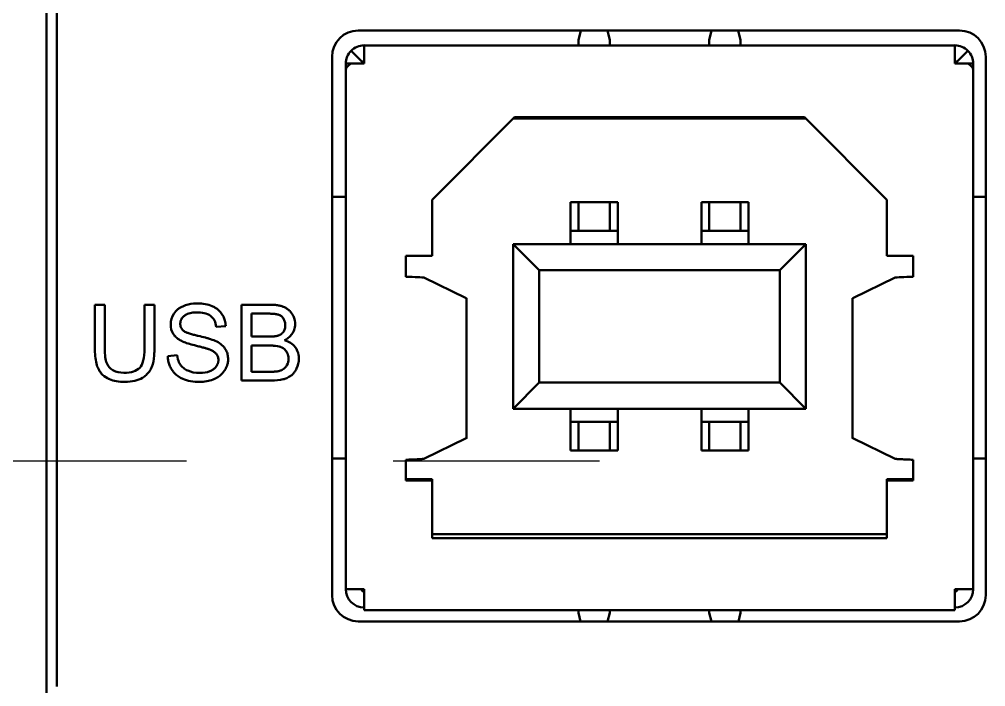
# Model space of a CAD drawing. Header units: millimetres. Extents: x 52 to 3850, y 79 to 1546.
# Drawn here: x 1221.19 to 1250.43, y 893.17 to 913.36 of the extents above; entities that cross this region are included whole.
import ezdxf

# ---------------------------------------------------------------- set-up
doc = ezdxf.new("R2010")
doc.units = ezdxf.units.MM
doc.header["$LTSCALE"] = 25
doc.linetypes.add('CENTER', pattern=[2, 1.25, -0.25, 0.25, -0.25])
doc.layers.add('Visible', color=7, linetype='Continuous', lineweight=50)
doc.layers.add('Wire_Communication', color=140, linetype='CENTER')

msp = doc.modelspace()

# ---------------------------------------------------------------- linework, layer by layer
at = {"layer": 'Visible'}
for p, q in [((1222.009, 892.57), (1222.009, 961.461)), ((1222.323, 893.171), (1222.323, 960.86)), ((1249.64, 913.027), (1231.444, 913.027)), ((1238.182, 913.027), (1238.109, 912.736)), ((1239.059, 912.736), (1238.986, 913.027)), ((1242.138, 913.027), (1242.065, 912.736)), ((1243.014, 912.736), (1242.942, 913.027)), ((1238.109, 912.577), (1238.109, 912.736)), ((1239.059, 912.577), (1239.059, 912.736)), ((1242.065, 912.577), (1242.065, 912.736)), ((1243.014, 912.577), (1243.014, 912.736)), ((1231.566, 912.08), (1231.23, 912.415)), ((1231.622, 912.577), (1231.622, 912.024)), ((1249.502, 912.577), (1231.622, 912.577)), ((1249.502, 912.577), (1249.502, 912.024)), ((1249.558, 912.08), (1249.893, 912.415)), ((1230.653, 912.235), (1230.653, 895.938)), ((1231.068, 911.839), (1231.068, 912.024)), ((1231.23, 912.024), (1231.068, 912.024)), ((1231.622, 912.024), (1231.23, 912.024)), ((1249.893, 912.024), (1249.502, 912.024)), ((1249.893, 912.024), (1250.056, 912.024)), ((1250.056, 912.024), (1250.056, 911.839)), ((1250.431, 895.938), (1250.431, 912.235)), ((1231.068, 896.122), (1231.068, 911.839)), ((1250.056, 911.839), (1250.056, 896.122)), ((1236.178, 910.402), (1233.679, 907.903)), ((1244.985, 910.362), (1236.138, 910.362)), ((1244.946, 910.402), (1236.178, 910.402)), ((1247.445, 907.903), (1244.946, 910.402)), ((1230.91, 907.989), (1230.653, 907.989)), ((1231.068, 907.989), (1230.91, 907.989)), ((1250.214, 907.989), (1250.056, 907.989)), ((1250.431, 907.989), (1250.214, 907.989)), ((1233.679, 907.903), (1233.679, 906.209)), ((1237.872, 906.96), (1237.872, 907.831)), ((1237.872, 907.831), (1239.296, 907.831)), ((1238.109, 907.688), (1238.109, 907.831)), ((1238.109, 906.96), (1238.109, 907.688)), ((1239.059, 907.688), (1239.059, 907.831)), ((1239.059, 906.96), (1239.059, 907.688)), ((1239.296, 907.831), (1239.296, 906.96)), ((1241.828, 907.831), (1241.828, 906.96)), ((1243.252, 907.831), (1241.828, 907.831)), ((1242.065, 907.688), (1242.065, 907.831)), ((1242.065, 906.96), (1242.065, 907.688)), ((1243.014, 907.688), (1243.014, 907.831)), ((1243.014, 906.96), (1243.014, 907.688)), ((1243.252, 906.96), (1243.252, 907.831)), ((1247.445, 906.209), (1247.445, 907.903)), ((1237.872, 906.565), (1237.872, 906.96)), ((1239.296, 906.96), (1237.872, 906.96)), ((1239.296, 906.565), (1239.296, 906.96)), ((1241.828, 906.565), (1241.828, 906.96)), ((1243.252, 906.96), (1241.828, 906.96)), ((1243.252, 906.565), (1243.252, 906.96)), ((1236.132, 901.581), (1236.132, 906.565)), ((1236.923, 905.774), (1236.132, 906.565)), ((1236.132, 906.565), (1244.992, 906.565)), ((1244.201, 905.774), (1244.992, 906.565)), ((1244.992, 906.565), (1244.992, 901.581)), ((1233.679, 906.209), (1232.888, 906.209)), ((1232.888, 906.209), (1232.888, 905.576)), ((1248.236, 906.209), (1247.445, 906.209)), ((1248.236, 905.576), (1248.236, 906.209)), ((1244.201, 905.774), (1236.923, 905.774)), ((1236.923, 905.774), (1236.923, 902.372)), ((1244.201, 902.372), (1244.201, 905.774)), ((1233.433, 905.548), (1234.715, 904.927)), ((1246.409, 904.927), (1247.691, 905.548)), ((1223.476, 904.729), (1223.779, 904.729)), ((1224.976, 904.729), (1225.279, 904.729)), ((1227.917, 902.432), (1227.917, 904.729)), ((1234.723, 900.691), (1234.723, 904.923)), ((1246.401, 904.923), (1246.401, 900.691)), ((1228.218, 904.46), (1228.218, 903.764)), ((1227.437, 904.082), (1227.144, 904.061)), ((1228.218, 903.495), (1228.218, 902.701)), ((1225.682, 903.171), (1225.968, 903.198)), ((1236.132, 901.581), (1236.923, 902.372)), ((1236.923, 902.372), (1244.201, 902.372)), ((1244.992, 901.581), (1244.201, 902.372)), ((1244.992, 901.581), (1236.132, 901.581)), ((1237.872, 901.581), (1237.872, 901.185)), ((1239.296, 901.581), (1239.296, 901.185)), ((1241.828, 901.581), (1241.828, 901.185)), ((1243.252, 901.581), (1243.252, 901.185)), ((1237.872, 901.185), (1239.296, 901.185)), ((1237.872, 901.185), (1237.872, 900.315)), ((1238.109, 901.185), (1238.109, 900.458)), ((1239.059, 901.185), (1239.059, 900.458)), ((1239.296, 900.315), (1239.296, 901.185)), ((1241.828, 901.185), (1243.252, 901.185)), ((1241.828, 900.315), (1241.828, 901.185)), ((1242.065, 901.185), (1242.065, 900.458)), ((1243.014, 901.185), (1243.014, 900.458)), ((1243.252, 901.185), (1243.252, 900.315)), ((1233.433, 900.066), (1234.715, 900.687)), ((1246.409, 900.687), (1247.691, 900.066)), ((1238.109, 900.458), (1238.109, 900.315)), ((1239.059, 900.458), (1239.059, 900.315)), ((1242.065, 900.458), (1242.065, 900.315)), ((1243.014, 900.458), (1243.014, 900.315)), ((1230.91, 900.077), (1230.653, 900.077)), ((1231.068, 900.077), (1230.91, 900.077)), ((1232.888, 900.038), (1232.888, 899.405)), ((1237.872, 900.315), (1239.296, 900.315)), ((1243.252, 900.315), (1241.828, 900.315)), ((1248.236, 899.405), (1248.236, 900.038)), ((1250.214, 900.077), (1250.056, 900.077)), ((1250.431, 900.077), (1250.214, 900.077)), ((1232.888, 899.445), (1233.6, 899.445)), ((1233.679, 899.445), (1233.6, 899.445)), ((1233.679, 899.445), (1233.679, 899.405)), ((1247.445, 899.405), (1247.445, 899.445)), ((1247.524, 899.445), (1247.445, 899.445)), ((1247.524, 899.445), (1248.236, 899.445)), ((1232.888, 899.405), (1233.679, 899.405)), ((1233.679, 899.405), (1233.679, 897.665)), ((1247.445, 899.405), (1248.236, 899.405)), ((1247.445, 897.665), (1247.445, 899.405)), ((1233.679, 897.783), (1247.445, 897.783)), ((1233.679, 897.665), (1247.445, 897.665)), ((1231.068, 896.122), (1231.622, 896.122)), ((1231.622, 895.489), (1231.622, 896.122)), ((1249.502, 896.122), (1250.056, 896.122)), ((1249.502, 895.489), (1249.502, 896.122)), ((1249.502, 895.489), (1231.622, 895.489)), ((1238.109, 895.489), (1238.109, 895.41)), ((1238.109, 895.41), (1238.175, 895.147)), ((1238.993, 895.147), (1239.059, 895.41)), ((1239.059, 895.489), (1239.059, 895.41)), ((1242.065, 895.489), (1242.065, 895.41)), ((1242.065, 895.41), (1242.131, 895.147)), ((1242.949, 895.147), (1243.014, 895.41)), ((1243.014, 895.489), (1243.014, 895.41)), ((1231.444, 895.147), (1249.64, 895.147))]:
    msp.add_line(p, q, dxfattribs=at)
for centre, radius, start, end in [((1231.444, 912.235), 0.791, 90, 180), ((1249.64, 912.235), 0.791, 0, 90), ((1231.622, 912.024), 0.554, 90, 135), ((1249.502, 912.024), 0.554, 45, 90), ((1231.622, 912.024), 0.0791, 90, 135), ((1249.502, 912.024), 0.0791, 45, 90), ((1231.444, 895.938), 0.791, 180, 270), ((1231.622, 896.122), 0.554, 180, 270), ((1231.622, 896.122), 0.0791, 180, 270), ((1249.502, 896.122), 0.0791, 270, 0), ((1249.502, 896.122), 0.0791, 270, 0), ((1249.502, 896.122), 0.554, 270, 0), ((1249.64, 895.938), 0.791, 270, 0)]:
    msp.add_arc(centre, radius, start, end, dxfattribs=at)
at = {"layer": 'Visible', "extrusion": (0, 0, -1)}
msp.add_arc((-1231.622, 896.122), 0.0791, 270, 0, dxfattribs=at)
at = {"layer": 'Visible'}
for points in [[(1231.23, 912.415), (1231.127, 912.312), (1231.068, 912.169), (1231.068, 912.024)], [(1250.056, 912.024), (1250.056, 912.169), (1249.996, 912.312), (1249.893, 912.415)], [(1231.068, 911.839), (1231.068, 911.901), (1231.127, 911.962), (1231.23, 912.024)], [(1249.893, 912.024), (1249.996, 911.962), (1250.056, 911.901), (1250.056, 911.839)]]:
    msp.add_open_spline(points, degree=3, dxfattribs=at)
for points, knots in [([(1231.566, 912.08), (1231.559, 912.072), (1231.553, 912.064), (1231.549, 912.054), (1231.545, 912.044), (1231.543, 912.034), (1231.543, 912.024)], [-0.01237831, -0.01237831, -0.01237831, -0.01237831, -0.00618915, -0.00618915, -0.00618915, 0, 0, 0, 0]), ([(1249.581, 912.024), (1249.581, 912.034), (1249.579, 912.044), (1249.575, 912.054), (1249.571, 912.064), (1249.565, 912.072), (1249.558, 912.08)], [-0.01237831, -0.01237831, -0.01237831, -0.01237831, -0.00618915, -0.00618915, -0.00618915, 0, 0, 0, 0]), ([(1232.888, 905.576), (1233.017, 905.571), (1233.145, 905.567), (1233.343, 905.557), (1233.411, 905.553), (1233.433, 905.548)], [0, 0, 0, 0, 0.5, 0.5, 1, 1, 1, 1]), ([(1247.691, 905.548), (1247.713, 905.553), (1247.781, 905.557), (1247.979, 905.567), (1248.107, 905.571), (1248.236, 905.576)], [0, 0, 0, 0, 0.5, 0.5, 1, 1, 1, 1]), ([(1225.279, 904.729), (1225.279, 904.298), (1225.279, 903.866), (1225.279, 903.403), (1225.279, 903.394), (1225.279, 903.387), (1225.279, 903.379), (1225.279, 903.37), (1225.278, 903.361), (1225.278, 903.353), (1225.278, 903.322), (1225.277, 903.293), (1225.275, 903.266), (1225.274, 903.239), (1225.272, 903.213), (1225.27, 903.188), (1225.259, 903.053), (1225.24, 902.954), (1225.201, 902.852), (1225.19, 902.825), (1225.179, 902.8), (1225.165, 902.776), (1225.153, 902.754), (1225.14, 902.733), (1225.126, 902.713), (1225.111, 902.692), (1225.096, 902.673), (1225.079, 902.654), (1225.062, 902.635), (1225.044, 902.617), (1225.024, 902.6), (1224.993, 902.572), (1224.958, 902.546), (1224.918, 902.521), (1224.782, 902.435), (1224.603, 902.394), (1224.383, 902.394), (1224.2, 902.394), (1224.046, 902.42), (1223.921, 902.473), (1223.907, 902.479), (1223.894, 902.485), (1223.882, 902.491), (1223.873, 902.495), (1223.865, 902.499), (1223.857, 902.504), (1223.785, 902.542), (1223.722, 902.592), (1223.671, 902.651), (1223.646, 902.681), (1223.623, 902.713), (1223.603, 902.747), (1223.589, 902.772), (1223.576, 902.799), (1223.564, 902.826), (1223.555, 902.85), (1223.546, 902.876), (1223.537, 902.902), (1223.497, 903.032), (1223.479, 903.195), (1223.476, 903.349), (1223.476, 903.369), (1223.476, 903.388), (1223.476, 903.403), (1223.476, 903.654), (1223.476, 904.304), (1223.476, 904.729)], [0.0269021, 0.0269021, 0.0269021, 0.0269021, 0.1418798, 0.1418798, 0.1418798, 0.1436356, 0.1436356, 0.1436356, 0.1454191, 0.1454191, 0.1454191, 0.151769, 0.151769, 0.151769, 0.1582899, 0.1582899, 0.1582899, 0.1936829, 0.1936829, 0.1936829, 0.202464, 0.202464, 0.202464, 0.2105836, 0.2105836, 0.2105836, 0.2188151, 0.2188151, 0.2188151, 0.2270609, 0.2270609, 0.2270609, 0.2405228, 0.2405228, 0.2405228, 0.2866808, 0.2866808, 0.2866808, 0.3248628, 0.3248628, 0.3248628, 0.3289533, 0.3289533, 0.3289533, 0.3316869, 0.3316869, 0.3316869, 0.3560864, 0.3560864, 0.3560864, 0.3683787, 0.3683787, 0.3683787, 0.3773564, 0.3773564, 0.3773564, 0.3851214, 0.3851214, 0.3851214, 0.4229813, 0.4229813, 0.4229813, 0.427724, 0.427724, 0.427724, 0.5409659, 0.5409659, 0.5409659, 0.5409659]), ([(1223.779, 904.729), (1223.779, 904.287), (1223.779, 903.846), (1223.779, 903.405), (1223.779, 903.204), (1223.797, 903.057), (1223.834, 902.964), (1223.871, 902.869), (1223.935, 902.796), (1224.025, 902.745), (1224.116, 902.695), (1224.227, 902.669), (1224.58, 902.669), (1224.739, 902.719), (1224.929, 902.921), (1224.976, 903.116), (1224.976, 903.405), (1224.976, 903.846), (1224.976, 904.287), (1224.976, 904.729)], [0.5678681, 0.5678681, 0.5678681, 0.5678681, 0.6855309, 0.6855309, 0.6855309, 0.7251643, 0.7251643, 0.7251643, 0.7515086, 0.7515086, 0.7515086, 0.7810074, 0.7810074, 0.831676, 0.831676, 0.8823446, 0.8823446, 0.8823446, 1, 1, 1, 1]), ([(1225.968, 903.198), (1225.978, 903.117), (1225.996, 903.048), (1226.022, 902.988), (1226.028, 902.975), (1226.034, 902.961), (1226.041, 902.949), (1226.045, 902.942), (1226.049, 902.935), (1226.053, 902.929), (1226.056, 902.923), (1226.06, 902.917), (1226.063, 902.912), (1226.075, 902.895), (1226.089, 902.876), (1226.105, 902.86), (1226.12, 902.844), (1226.137, 902.828), (1226.155, 902.814), (1226.174, 902.799), (1226.194, 902.785), (1226.215, 902.772), (1226.237, 902.759), (1226.26, 902.747), (1226.285, 902.736), (1226.391, 902.688), (1226.512, 902.663), (1226.646, 902.663), (1226.762, 902.663), (1226.863, 902.68), (1226.952, 902.715), (1226.972, 902.723), (1226.99, 902.731), (1227.008, 902.74), (1227.025, 902.749), (1227.041, 902.759), (1227.057, 902.769), (1227.072, 902.779), (1227.086, 902.79), (1227.099, 902.801), (1227.118, 902.818), (1227.134, 902.836), (1227.151, 902.859), (1227.154, 902.864), (1227.157, 902.867), (1227.16, 902.872), (1227.167, 902.884), (1227.173, 902.894), (1227.178, 902.905), (1227.183, 902.914), (1227.187, 902.923), (1227.191, 902.932), (1227.194, 902.941), (1227.198, 902.95), (1227.2, 902.958), (1227.203, 902.967), (1227.205, 902.975), (1227.207, 902.984), (1227.209, 902.993), (1227.211, 903.002), (1227.212, 903.011), (1227.213, 903.019), (1227.214, 903.028), (1227.214, 903.038), (1227.215, 903.043), (1227.215, 903.049), (1227.215, 903.054), (1227.215, 903.073), (1227.213, 903.091), (1227.21, 903.109), (1227.207, 903.126), (1227.203, 903.143), (1227.197, 903.159), (1227.192, 903.175), (1227.185, 903.189), (1227.177, 903.203), (1227.171, 903.214), (1227.164, 903.224), (1227.157, 903.234), (1227.149, 903.246), (1227.141, 903.254), (1227.131, 903.264), (1227.124, 903.271), (1227.116, 903.278), (1227.108, 903.285), (1227.1, 903.292), (1227.091, 903.299), (1227.081, 903.306), (1227.072, 903.313), (1227.062, 903.319), (1227.052, 903.325), (1227.04, 903.332), (1227.029, 903.338), (1227.018, 903.344), (1227.004, 903.351), (1226.991, 903.357), (1226.98, 903.362), (1226.968, 903.367), (1226.958, 903.372), (1226.944, 903.377), (1226.94, 903.379), (1226.93, 903.382), (1226.923, 903.385), (1226.915, 903.387), (1226.907, 903.39), (1226.897, 903.393), (1226.887, 903.396), (1226.876, 903.4), (1226.865, 903.403), (1226.853, 903.407), (1226.84, 903.41), (1226.827, 903.414), (1226.813, 903.418), (1226.798, 903.422), (1226.783, 903.426), (1226.767, 903.431), (1226.751, 903.435), (1226.733, 903.439), (1226.716, 903.444), (1226.697, 903.449), (1226.679, 903.453), (1226.659, 903.458), (1226.639, 903.463), (1226.62, 903.468), (1226.595, 903.474), (1226.571, 903.48), (1226.548, 903.486), (1226.468, 903.505), (1226.403, 903.522), (1226.338, 903.541), (1226.309, 903.55), (1226.281, 903.558), (1226.254, 903.567), (1226.228, 903.576), (1226.203, 903.585), (1226.18, 903.594), (1226.157, 903.603), (1226.136, 903.612), (1226.117, 903.621), (1226.11, 903.624), (1226.102, 903.628), (1226.094, 903.632), (1226.079, 903.64), (1226.075, 903.643), (1226.064, 903.649), (1226.059, 903.652), (1226.055, 903.654), (1226.05, 903.657), (1226.033, 903.667), (1226.017, 903.678), (1226.004, 903.687), (1225.993, 903.695), (1225.984, 903.701), (1225.976, 903.708), (1225.967, 903.715), (1225.959, 903.722), (1225.952, 903.728), (1225.936, 903.741), (1225.924, 903.753), (1225.913, 903.765), (1225.907, 903.771), (1225.902, 903.777), (1225.896, 903.783), (1225.891, 903.789), (1225.886, 903.795), (1225.88, 903.802), (1225.876, 903.808), (1225.87, 903.815), (1225.865, 903.823), (1225.86, 903.83), (1225.855, 903.838), (1225.849, 903.846), (1225.796, 903.932), (1225.77, 904.027), (1225.77, 904.134), (1225.77, 904.249), (1225.802, 904.357), (1225.868, 904.458), (1225.901, 904.51), (1225.943, 904.555), (1225.991, 904.593), (1226.015, 904.612), (1226.041, 904.63), (1226.069, 904.645), (1226.096, 904.661), (1226.129, 904.677), (1226.155, 904.688), (1226.231, 904.719), (1226.35, 904.752), (1226.463, 904.762), (1226.49, 904.765), (1226.518, 904.766), (1226.546, 904.767), (1226.556, 904.767), (1226.566, 904.767), (1226.576, 904.767), (1226.745, 904.767), (1226.895, 904.74), (1227.025, 904.685), (1227.057, 904.671), (1227.088, 904.656), (1227.116, 904.639), (1227.2, 904.59), (1227.269, 904.527), (1227.323, 904.443), (1227.327, 904.438), (1227.33, 904.433), (1227.333, 904.427), (1227.345, 904.408), (1227.355, 904.389), (1227.365, 904.37), (1227.374, 904.351), (1227.382, 904.332), (1227.39, 904.312), (1227.397, 904.293), (1227.404, 904.273), (1227.409, 904.254), (1227.424, 904.2), (1227.434, 904.145), (1227.437, 904.082)], [0.0225116, 0.0225116, 0.0225116, 0.0225116, 0.0388349, 0.0388349, 0.0388349, 0.0426731, 0.0426731, 0.0426731, 0.044731, 0.044731, 0.044731, 0.0465158, 0.0465158, 0.0465158, 0.0527718, 0.0527718, 0.0527718, 0.0587552, 0.0587552, 0.0587552, 0.0647468, 0.0647468, 0.0647468, 0.0707928, 0.0707928, 0.0707928, 0.0967684, 0.0967684, 0.0967684, 0.1193135, 0.1193135, 0.1193135, 0.1243447, 0.1243447, 0.1243447, 0.1291896, 0.1291896, 0.1291896, 0.133911, 0.133911, 0.133911, 0.1407452, 0.1407452, 0.1407452, 0.1418472, 0.1418472, 0.1418472, 0.1444379, 0.1444379, 0.1444379, 0.1468205, 0.1468205, 0.1468205, 0.1492812, 0.1492812, 0.1492812, 0.1517711, 0.1517711, 0.1517711, 0.1542218, 0.1542218, 0.1542218, 0.156545, 0.156545, 0.156545, 0.1578317, 0.1578317, 0.1578317, 0.1621075, 0.1621075, 0.1621075, 0.1664191, 0.1664191, 0.1664191, 0.1705712, 0.1705712, 0.1705712, 0.1737876, 0.1737876, 0.1737876, 0.1775935, 0.1775935, 0.1775935, 0.1804388, 0.1804388, 0.1804388, 0.1833102, 0.1833102, 0.1833102, 0.1862638, 0.1862638, 0.1862638, 0.1895467, 0.1895467, 0.1895467, 0.1936501, 0.1936501, 0.1936501, 0.19763, 0.19763, 0.19763, 0.2009537, 0.2009537, 0.2009537, 0.2042561, 0.2042561, 0.2042561, 0.2073962, 0.2073962, 0.2073962, 0.2104594, 0.2104594, 0.2104594, 0.213489, 0.213489, 0.213489, 0.2165196, 0.2165196, 0.2165196, 0.2196217, 0.2196217, 0.2196217, 0.2228095, 0.2228095, 0.2228095, 0.2267218, 0.2267218, 0.2267218, 0.2399731, 0.2399731, 0.2399731, 0.2459999, 0.2459999, 0.2459999, 0.2519137, 0.2519137, 0.2519137, 0.2576685, 0.2576685, 0.2576685, 0.2598566, 0.2598566, 0.2598566, 0.2618794, 0.2618794, 0.2618794, 0.2627225, 0.2627225, 0.2627225, 0.2658997, 0.2658997, 0.2658997, 0.2684246, 0.2684246, 0.2684246, 0.2712169, 0.2712169, 0.2712169, 0.2773255, 0.2773255, 0.2773255, 0.2804611, 0.2804611, 0.2804611, 0.2834799, 0.2834799, 0.2834799, 0.2862288, 0.2862288, 0.2862288, 0.2888592, 0.2888592, 0.2888592, 0.3143637, 0.3143637, 0.3143637, 0.3416899, 0.3416899, 0.3416899, 0.3556443, 0.3556443, 0.3556443, 0.3626564, 0.3626564, 0.3626564, 0.3696706, 0.3696706, 0.3696706, 0.3927494, 0.3927494, 0.3927494, 0.3983876, 0.3983876, 0.3983876, 0.4003987, 0.4003987, 0.4003987, 0.4348883, 0.4348883, 0.4348883, 0.4434064, 0.4434064, 0.4434064, 0.4686168, 0.4686168, 0.4686168, 0.4700098, 0.4700098, 0.4700098, 0.475067, 0.475067, 0.475067, 0.4802046, 0.4802046, 0.4802046, 0.4853809, 0.4853809, 0.4853809, 0.49937, 0.49937, 0.49937, 0.49937]), ([(1227.917, 904.729), (1228.196, 904.729), (1228.476, 904.729), (1228.776, 904.729), (1228.784, 904.729), (1228.79, 904.729), (1228.798, 904.729), (1228.827, 904.728), (1228.853, 904.727), (1228.878, 904.726), (1228.901, 904.725), (1228.922, 904.723), (1228.942, 904.721), (1228.963, 904.719), (1228.983, 904.716), (1229.002, 904.713), (1229.021, 904.71), (1229.039, 904.707), (1229.057, 904.703), (1229.074, 904.7), (1229.091, 904.696), (1229.108, 904.691), (1229.125, 904.686), (1229.141, 904.681), (1229.156, 904.676), (1229.17, 904.671), (1229.183, 904.666), (1229.197, 904.66), (1229.203, 904.657), (1229.208, 904.655), (1229.214, 904.652), (1229.23, 904.645), (1229.244, 904.637), (1229.257, 904.63), (1229.271, 904.622), (1229.283, 904.614), (1229.295, 904.605), (1229.307, 904.597), (1229.319, 904.588), (1229.33, 904.579), (1229.341, 904.57), (1229.352, 904.56), (1229.362, 904.55), (1229.372, 904.54), (1229.382, 904.53), (1229.392, 904.519), (1229.401, 904.508), (1229.41, 904.497), (1229.419, 904.485), (1229.428, 904.473), (1229.437, 904.46), (1229.446, 904.446), (1229.501, 904.36), (1229.526, 904.278), (1229.533, 904.19), (1229.534, 904.175), (1229.535, 904.159), (1229.535, 904.143), (1229.535, 904.112), (1229.532, 904.082), (1229.527, 904.052), (1229.522, 904.023), (1229.514, 903.994), (1229.504, 903.966), (1229.498, 903.948), (1229.491, 903.931), (1229.482, 903.914), (1229.478, 903.906), (1229.474, 903.898), (1229.469, 903.889), (1229.465, 903.881), (1229.46, 903.872), (1229.455, 903.865), (1229.445, 903.849), (1229.432, 903.83), (1229.419, 903.813), (1229.406, 903.797), (1229.391, 903.781), (1229.376, 903.766), (1229.36, 903.751), (1229.344, 903.736), (1229.326, 903.723), (1229.293, 903.698), (1229.256, 903.675), (1229.217, 903.655)], [0.2973063, 0.2973063, 0.2973063, 0.2973063, 0.4058677, 0.4058677, 0.4058677, 0.4082063, 0.4082063, 0.4082063, 0.4168234, 0.4168234, 0.4168234, 0.4246353, 0.4246353, 0.4246353, 0.4325458, 0.4325458, 0.4325458, 0.4404069, 0.4404069, 0.4404069, 0.4481507, 0.4481507, 0.4481507, 0.4555938, 0.4555938, 0.4555938, 0.4618403, 0.4618403, 0.4618403, 0.4641254, 0.4641254, 0.4641254, 0.4698306, 0.4698306, 0.4698306, 0.475772, 0.475772, 0.475772, 0.4819209, 0.4819209, 0.4819209, 0.4882449, 0.4882449, 0.4882449, 0.4945722, 0.4945722, 0.4945722, 0.5007389, 0.5007389, 0.5007389, 0.5067829, 0.5067829, 0.5067829, 0.5416172, 0.5416172, 0.5416172, 0.5478477, 0.5478477, 0.5478477, 0.5599861, 0.5599861, 0.5599861, 0.5721126, 0.5721126, 0.5721126, 0.5796389, 0.5796389, 0.5796389, 0.583402, 0.583402, 0.583402, 0.5871732, 0.5871732, 0.5871732, 0.5959725, 0.5959725, 0.5959725, 0.6044743, 0.6044743, 0.6044743, 0.6128795, 0.6128795, 0.6128795, 0.6282844, 0.6282844, 0.6282844, 0.6282844]), ([(1234.715, 904.927), (1234.716, 904.926), (1234.716, 904.926), (1234.718, 904.926), (1234.719, 904.926), (1234.72, 904.925), (1234.721, 904.925), (1234.723, 904.924), (1234.723, 904.924), (1234.723, 904.923)], [-0.015284631, -0.015284631, -0.015284631, -0.015284631, -0.014329788, -0.014329788, -0.013374223, -0.013374223, -0.011463596, -0.011463596, -0.009171293, -0.009171293, -0.009171293, -0.009171293]), ([(1246.401, 904.923), (1246.401, 904.924), (1246.401, 904.924), (1246.402, 904.925), (1246.403, 904.925), (1246.405, 904.926), (1246.406, 904.926), (1246.407, 904.926), (1246.408, 904.926), (1246.409, 904.927)], [-0.006114338, -0.006114338, -0.006114338, -0.006114338, -0.003822036, -0.003822036, -0.001911413, -0.001911413, -0.000955847, -0.000955847, -0.000001, -0.000001, -0.000001, -0.000001]), ([(1227.144, 904.061), (1227.129, 904.204), (1227.077, 904.313), (1226.987, 904.386), (1226.958, 904.41), (1226.924, 904.43), (1226.885, 904.446), (1226.825, 904.472), (1226.754, 904.487), (1226.672, 904.494), (1226.658, 904.495), (1226.644, 904.496), (1226.63, 904.497), (1226.616, 904.497), (1226.601, 904.498), (1226.586, 904.498), (1226.553, 904.498), (1226.519, 904.497), (1226.488, 904.495), (1226.457, 904.492), (1226.427, 904.489), (1226.399, 904.484), (1226.371, 904.478), (1226.345, 904.472), (1226.32, 904.464), (1226.294, 904.456), (1226.27, 904.446), (1226.248, 904.435), (1226.225, 904.424), (1226.21, 904.415), (1226.186, 904.395), (1226.154, 904.37), (1226.142, 904.357), (1226.127, 904.339), (1226.115, 904.324), (1226.106, 904.31), (1226.098, 904.296), (1226.093, 904.288), (1226.089, 904.28), (1226.085, 904.272), (1226.082, 904.263), (1226.079, 904.255), (1226.076, 904.247), (1226.073, 904.239), (1226.07, 904.23), (1226.068, 904.222), (1226.066, 904.213), (1226.065, 904.205), (1226.063, 904.195), (1226.061, 904.182), (1226.06, 904.168), (1226.06, 904.152), (1226.06, 904.138), (1226.061, 904.124), (1226.063, 904.111), (1226.065, 904.097), (1226.068, 904.084), (1226.071, 904.072), (1226.075, 904.058), (1226.08, 904.046), (1226.085, 904.034), (1226.091, 904.022), (1226.097, 904.011), (1226.104, 904.001), (1226.113, 903.988), (1226.122, 903.977), (1226.13, 903.968), (1226.136, 903.961), (1226.142, 903.955), (1226.149, 903.949), (1226.161, 903.938), (1226.19, 903.918), (1226.229, 903.899), (1226.24, 903.894), (1226.253, 903.888), (1226.268, 903.882), (1226.282, 903.877), (1226.297, 903.871), (1226.314, 903.865), (1226.33, 903.859), (1226.348, 903.853), (1226.367, 903.848), (1226.385, 903.842), (1226.405, 903.836), (1226.426, 903.83), (1226.447, 903.824), (1226.468, 903.819), (1226.49, 903.813), (1226.51, 903.808), (1226.529, 903.803), (1226.548, 903.799), (1226.558, 903.796), (1226.568, 903.794), (1226.577, 903.792), (1226.583, 903.791), (1226.589, 903.789), (1226.595, 903.788), (1226.683, 903.768), (1226.756, 903.751), (1226.825, 903.733), (1226.857, 903.724), (1226.888, 903.715), (1226.917, 903.707), (1227.002, 903.682), (1227.069, 903.659), (1227.114, 903.639), (1227.247, 903.579), (1227.344, 903.503), (1227.411, 903.406), (1227.426, 903.384), (1227.438, 903.362), (1227.449, 903.34), (1227.459, 903.32), (1227.468, 903.3), (1227.475, 903.279), (1227.482, 903.259), (1227.488, 903.239), (1227.492, 903.218), (1227.497, 903.196), (1227.501, 903.174), (1227.503, 903.151), (1227.506, 903.128), (1227.507, 903.105), (1227.507, 903.08), (1227.507, 903.047), (1227.504, 903.014), (1227.499, 902.982), (1227.494, 902.95), (1227.486, 902.919), (1227.476, 902.888), (1227.467, 902.861), (1227.456, 902.835), (1227.444, 902.809), (1227.438, 902.796), (1227.431, 902.784), (1227.424, 902.771), (1227.42, 902.765), (1227.417, 902.759), (1227.413, 902.753), (1227.409, 902.747), (1227.405, 902.74), (1227.401, 902.735), (1227.368, 902.684), (1227.317, 902.625), (1227.258, 902.579), (1227.24, 902.564), (1227.22, 902.55), (1227.199, 902.537), (1227.183, 902.527), (1227.167, 902.518), (1227.151, 902.509), (1227.142, 902.504), (1227.134, 902.5), (1227.126, 902.496), (1227.117, 902.492), (1227.109, 902.488), (1227.1, 902.484), (1226.982, 902.431), (1226.846, 902.399), (1226.699, 902.394), (1226.686, 902.394), (1226.673, 902.394), (1226.66, 902.394), (1226.452, 902.394), (1226.279, 902.424), (1226.138, 902.484), (1226.036, 902.527), (1225.95, 902.588), (1225.878, 902.668), (1225.853, 902.695), (1225.831, 902.725), (1225.809, 902.758), (1225.805, 902.764), (1225.802, 902.77), (1225.798, 902.776), (1225.785, 902.796), (1225.774, 902.817), (1225.764, 902.837), (1225.754, 902.858), (1225.745, 902.878), (1225.737, 902.898), (1225.728, 902.92), (1225.721, 902.941), (1225.715, 902.962), (1225.709, 902.983), (1225.703, 903.004), (1225.699, 903.026), (1225.695, 903.047), (1225.691, 903.069), (1225.688, 903.092), (1225.685, 903.117), (1225.683, 903.143), (1225.682, 903.171)], [0.5223187, 0.5223187, 0.5223187, 0.5223187, 0.5534819, 0.5534819, 0.5534819, 0.5636289, 0.5636289, 0.5636289, 0.5795199, 0.5795199, 0.5795199, 0.5821684, 0.5821684, 0.5821684, 0.5848253, 0.5848253, 0.5848253, 0.591113, 0.591113, 0.591113, 0.5972794, 0.5972794, 0.5972794, 0.6033575, 0.6033575, 0.6033575, 0.6095612, 0.6095612, 0.6095612, 0.6157274, 0.6157274, 0.6157274, 0.6208306, 0.6208306, 0.6208306, 0.6250701, 0.6250701, 0.6250701, 0.6276806, 0.6276806, 0.6276806, 0.6303445, 0.6303445, 0.6303445, 0.6329775, 0.6329775, 0.6329775, 0.6355441, 0.6355441, 0.6355441, 0.6391163, 0.6391163, 0.6391163, 0.6423812, 0.6423812, 0.6423812, 0.6457239, 0.6457239, 0.6457239, 0.6492913, 0.6492913, 0.6492913, 0.653092, 0.653092, 0.653092, 0.6578091, 0.6578091, 0.6578091, 0.6611291, 0.6611291, 0.6611291, 0.6727856, 0.6727856, 0.6727856, 0.6763191, 0.6763191, 0.6763191, 0.6798064, 0.6798064, 0.6798064, 0.6832827, 0.6832827, 0.6832827, 0.6868123, 0.6868123, 0.6868123, 0.6904099, 0.6904099, 0.6904099, 0.6935348, 0.6935348, 0.6935348, 0.6950973, 0.6950973, 0.6950973, 0.6960435, 0.6960435, 0.6960435, 0.7103944, 0.7103944, 0.7103944, 0.7171996, 0.7171996, 0.7171996, 0.737614, 0.737614, 0.737614, 0.7671086, 0.7671086, 0.7671086, 0.7733101, 0.7733101, 0.7733101, 0.7788336, 0.7788336, 0.7788336, 0.7842611, 0.7842611, 0.7842611, 0.7898325, 0.7898325, 0.7898325, 0.7954039, 0.7954039, 0.7954039, 0.8029595, 0.8029595, 0.8029595, 0.8105311, 0.8105311, 0.8105311, 0.8171716, 0.8171716, 0.8171716, 0.8204919, 0.8204919, 0.8204919, 0.822152, 0.822152, 0.822152, 0.8238331, 0.8238331, 0.8238331, 0.8408095, 0.8408095, 0.8408095, 0.8462847, 0.8462847, 0.8462847, 0.8503932, 0.8503932, 0.8503932, 0.8524474, 0.8524474, 0.8524474, 0.8545048, 0.8545048, 0.8545048, 0.8833398, 0.8833398, 0.8833398, 0.8858457, 0.8858457, 0.8858457, 0.9257788, 0.9257788, 0.9257788, 0.954905, 0.954905, 0.954905, 0.9647441, 0.9647441, 0.9647441, 0.9663705, 0.9663705, 0.9663705, 0.9717543, 0.9717543, 0.9717543, 0.9772313, 0.9772313, 0.9772313, 0.9829234, 0.9829234, 0.9829234, 0.9884388, 0.9884388, 0.9884388, 0.9938922, 0.9938922, 0.9938922, 1, 1, 1, 1]), ([(1228.218, 903.764), (1228.376, 903.764), (1228.534, 903.764), (1228.715, 903.764), (1228.764, 903.764), (1228.804, 903.765), (1228.837, 903.767), (1228.85, 903.767), (1228.862, 903.768), (1228.873, 903.769), (1228.884, 903.77), (1228.895, 903.771), (1228.905, 903.772), (1228.916, 903.773), (1228.925, 903.774), (1228.935, 903.775), (1228.944, 903.777), (1228.953, 903.778), (1228.962, 903.78), (1228.971, 903.781), (1228.979, 903.783), (1228.987, 903.785), (1228.992, 903.786), (1228.998, 903.788), (1229.004, 903.79), (1229.018, 903.794), (1229.023, 903.796), (1229.034, 903.8), (1229.047, 903.805), (1229.058, 903.81), (1229.068, 903.815), (1229.076, 903.819), (1229.084, 903.823), (1229.09, 903.827), (1229.097, 903.831), (1229.103, 903.834), (1229.109, 903.838), (1229.115, 903.842), (1229.12, 903.846), (1229.124, 903.849), (1229.129, 903.853), (1229.134, 903.857), (1229.139, 903.86), (1229.143, 903.864), (1229.147, 903.868), (1229.152, 903.872), (1229.156, 903.876), (1229.16, 903.881), (1229.164, 903.886), (1229.168, 903.89), (1229.172, 903.894), (1229.176, 903.899), (1229.187, 903.914), (1229.197, 903.93), (1229.206, 903.947), (1229.213, 903.963), (1229.219, 903.979), (1229.224, 903.997), (1229.229, 904.015), (1229.233, 904.034), (1229.235, 904.054), (1229.237, 904.071), (1229.238, 904.088), (1229.238, 904.106), (1229.238, 904.125), (1229.237, 904.142), (1229.235, 904.159), (1229.231, 904.195), (1229.222, 904.228), (1229.209, 904.257), (1229.202, 904.276), (1229.191, 904.294), (1229.183, 904.308), (1229.175, 904.321), (1229.16, 904.342), (1229.144, 904.358), (1229.136, 904.366), (1229.128, 904.373), (1229.119, 904.38), (1229.11, 904.387), (1229.101, 904.393), (1229.091, 904.399), (1229.081, 904.405), (1229.07, 904.411), (1229.059, 904.415), (1229.049, 904.42), (1229.038, 904.424), (1229.027, 904.428), (1229.016, 904.431), (1229.003, 904.434), (1228.99, 904.437), (1228.976, 904.44), (1228.961, 904.443), (1228.944, 904.445), (1228.928, 904.448), (1228.91, 904.45), (1228.892, 904.451), (1228.873, 904.453), (1228.852, 904.455), (1228.832, 904.456), (1228.81, 904.457), (1228.788, 904.458), (1228.766, 904.459), (1228.751, 904.459), (1228.737, 904.459), (1228.724, 904.459), (1228.707, 904.46), (1228.691, 904.46), (1228.678, 904.46), (1228.605, 904.46), (1228.358, 904.46), (1228.218, 904.46)], [0, 0, 0, 0, 0.1513879, 0.1513879, 0.1513879, 0.1810962, 0.1810962, 0.1810962, 0.1923888, 0.1923888, 0.1923888, 0.2037539, 0.2037539, 0.2037539, 0.2148148, 0.2148148, 0.2148148, 0.2255625, 0.2255625, 0.2255625, 0.2357181, 0.2357181, 0.2357181, 0.2423958, 0.2423958, 0.2423958, 0.2500651, 0.2500651, 0.2500651, 0.259098, 0.259098, 0.259098, 0.2669255, 0.2669255, 0.2669255, 0.2752568, 0.2752568, 0.2752568, 0.2840864, 0.2840864, 0.2840864, 0.2931879, 0.2931879, 0.2931879, 0.3020524, 0.3020524, 0.3020524, 0.3104609, 0.3104609, 0.3104609, 0.3176157, 0.3176157, 0.3176157, 0.337644, 0.337644, 0.337644, 0.3554758, 0.3554758, 0.3554758, 0.373676, 0.373676, 0.373676, 0.3893302, 0.3893302, 0.3893302, 0.4049715, 0.4049715, 0.4049715, 0.4382496, 0.4382496, 0.4382496, 0.4596894, 0.4596894, 0.4596894, 0.4876337, 0.4876337, 0.4876337, 0.5015364, 0.5015364, 0.5015364, 0.5149927, 0.5149927, 0.5149927, 0.5291186, 0.5291186, 0.5291186, 0.5432444, 0.5432444, 0.5432444, 0.5578299, 0.5578299, 0.5578299, 0.5725752, 0.5725752, 0.5725752, 0.5876174, 0.5876174, 0.5876174, 0.6035173, 0.6035173, 0.6035173, 0.6202946, 0.6202946, 0.6202946, 0.6310301, 0.6310301, 0.6310301, 0.6439661, 0.6439661, 0.6439661, 0.7780847, 0.7780847, 0.7780847, 0.7780847]), ([(1229.217, 903.655), (1229.355, 903.614), (1229.46, 903.547), (1229.536, 903.447), (1229.591, 903.376), (1229.623, 903.299), (1229.638, 903.213), (1229.643, 903.185), (1229.646, 903.157), (1229.647, 903.127), (1229.648, 903.118), (1229.648, 903.108), (1229.648, 903.099), (1229.648, 902.992), (1229.629, 902.894), (1229.581, 902.797), (1229.57, 902.777), (1229.56, 902.758), (1229.549, 902.741), (1229.54, 902.725), (1229.53, 902.711), (1229.521, 902.697), (1229.511, 902.683), (1229.5, 902.67), (1229.49, 902.658), (1229.466, 902.63), (1229.441, 902.605), (1229.412, 902.583), (1229.393, 902.568), (1229.372, 902.555), (1229.35, 902.542), (1229.33, 902.531), (1229.309, 902.521), (1229.287, 902.511), (1229.267, 902.503), (1229.246, 902.495), (1229.225, 902.488), (1229.209, 902.483), (1229.192, 902.478), (1229.176, 902.474), (1229.065, 902.445), (1228.944, 902.433), (1228.817, 902.432), (1228.808, 902.432), (1228.799, 902.432), (1228.791, 902.432), (1228.568, 902.432), (1228.204, 902.432), (1227.917, 902.432)], [0.6282844, 0.6282844, 0.6282844, 0.6282844, 0.6781544, 0.6781544, 0.6781544, 0.712634, 0.712634, 0.712634, 0.7237766, 0.7237766, 0.7237766, 0.7272808, 0.7272808, 0.7272808, 0.7662638, 0.7662638, 0.7662638, 0.7736485, 0.7736485, 0.7736485, 0.7802937, 0.7802937, 0.7802937, 0.787136, 0.787136, 0.787136, 0.8026067, 0.8026067, 0.8026067, 0.813089, 0.813089, 0.813089, 0.8225403, 0.8225403, 0.8225403, 0.8314792, 0.8314792, 0.8314792, 0.8384165, 0.8384165, 0.8384165, 0.8854445, 0.8854445, 0.8854445, 0.888645, 0.888645, 0.888645, 1, 1, 1, 1]), ([(1228.218, 902.701), (1228.402, 902.701), (1228.586, 902.701), (1228.791, 902.701), (1228.799, 902.701), (1228.804, 902.701), (1228.811, 902.701), (1228.828, 902.701), (1228.844, 902.701), (1228.858, 902.702), (1228.868, 902.702), (1228.878, 902.702), (1228.887, 902.702), (1228.905, 902.703), (1228.921, 902.704), (1228.936, 902.705), (1228.943, 902.705), (1228.95, 902.706), (1228.957, 902.706), (1228.964, 902.707), (1228.971, 902.708), (1228.977, 902.709), (1228.984, 902.709), (1228.988, 902.71), (1228.998, 902.712), (1229.013, 902.715), (1229.018, 902.716), (1229.029, 902.718), (1229.041, 902.721), (1229.051, 902.724), (1229.06, 902.726), (1229.069, 902.729), (1229.077, 902.731), (1229.084, 902.734), (1229.099, 902.739), (1229.11, 902.743), (1229.12, 902.747), (1229.125, 902.749), (1229.13, 902.752), (1229.136, 902.754), (1229.141, 902.756), (1229.146, 902.759), (1229.151, 902.762), (1229.156, 902.764), (1229.161, 902.767), (1229.167, 902.77), (1229.214, 902.798), (1229.258, 902.844), (1229.29, 902.903), (1229.321, 902.96), (1229.336, 903.024), (1229.336, 903.097), (1229.336, 903.129), (1229.333, 903.16), (1229.326, 903.189), (1229.318, 903.226), (1229.305, 903.26), (1229.288, 903.291), (1229.284, 903.297), (1229.281, 903.303), (1229.277, 903.309), (1229.275, 903.313), (1229.272, 903.318), (1229.269, 903.322), (1229.245, 903.357), (1229.212, 903.389), (1229.176, 903.412), (1229.164, 903.42), (1229.151, 903.427), (1229.138, 903.433), (1229.129, 903.438), (1229.12, 903.442), (1229.112, 903.445), (1229.102, 903.449), (1229.093, 903.452), (1229.085, 903.455), (1229.051, 903.466), (1228.969, 903.483), (1228.885, 903.489), (1228.868, 903.491), (1228.85, 903.492), (1228.832, 903.493), (1228.814, 903.493), (1228.795, 903.494), (1228.777, 903.494), (1228.767, 903.495), (1228.757, 903.495), (1228.749, 903.495), (1228.647, 903.496), (1228.455, 903.495), (1228.305, 903.495), (1228.275, 903.495), (1228.246, 903.495), (1228.218, 903.495)], [0, 0, 0, 0, 0.158851, 0.158851, 0.158851, 0.1630127, 0.1630127, 0.1630127, 0.1728807, 0.1728807, 0.1728807, 0.1804116, 0.1804116, 0.1804116, 0.1956493, 0.1956493, 0.1956493, 0.2029977, 0.2029977, 0.2029977, 0.2100799, 0.2100799, 0.2100799, 0.217826, 0.217826, 0.217826, 0.2243252, 0.2243252, 0.2243252, 0.2311551, 0.2311551, 0.2311551, 0.2380999, 0.2380999, 0.2380999, 0.2536828, 0.2536828, 0.2536828, 0.261961, 0.261961, 0.261961, 0.269878, 0.269878, 0.269878, 0.2769969, 0.2769969, 0.2769969, 0.335163, 0.335163, 0.335163, 0.3905684, 0.3905684, 0.3905684, 0.4149318, 0.4149318, 0.4149318, 0.4454852, 0.4454852, 0.4454852, 0.4511788, 0.4511788, 0.4511788, 0.4556775, 0.4556775, 0.4556775, 0.4943074, 0.4943074, 0.4943074, 0.5081118, 0.5081118, 0.5081118, 0.5174786, 0.5174786, 0.5174786, 0.5273709, 0.5273709, 0.5273709, 0.5901251, 0.5901251, 0.5901251, 0.6032212, 0.6032212, 0.6032212, 0.6170708, 0.6170708, 0.6170708, 0.6248427, 0.6248427, 0.6248427, 0.7476603, 0.7476603, 0.7476603, 0.7718382, 0.7718382, 0.7718382, 0.7718382]), ([(1234.715, 900.687), (1234.716, 900.687), (1234.716, 900.688), (1234.718, 900.688), (1234.719, 900.688), (1234.72, 900.689), (1234.721, 900.689), (1234.723, 900.69), (1234.723, 900.69), (1234.723, 900.691)], [-0.015284631, -0.015284631, -0.015284631, -0.015284631, -0.014329788, -0.014329788, -0.013374223, -0.013374223, -0.011463596, -0.011463596, -0.009171293, -0.009171293, -0.009171293, -0.009171293]), ([(1246.401, 900.691), (1246.401, 900.69), (1246.401, 900.69), (1246.402, 900.689), (1246.403, 900.689), (1246.405, 900.688), (1246.406, 900.688), (1246.407, 900.688), (1246.408, 900.687), (1246.409, 900.687)], [-0.006114338, -0.006114338, -0.006114338, -0.006114338, -0.003822036, -0.003822036, -0.001911413, -0.001911413, -0.000955847, -0.000955847, -0.000001, -0.000001, -0.000001, -0.000001]), ([(1232.888, 900.038), (1232.92, 900.039), (1232.952, 900.04), (1233.015, 900.043), (1233.046, 900.044), (1233.106, 900.046), (1233.136, 900.047), (1233.191, 900.049), (1233.217, 900.051), (1233.267, 900.053), (1233.29, 900.054), (1233.331, 900.056), (1233.35, 900.057), (1233.383, 900.06), (1233.397, 900.061), (1233.419, 900.063), (1233.428, 900.064), (1233.433, 900.066)], [0, 0, 0, 0, 0.125, 0.125, 0.248901, 0.248901, 0.372783, 0.372783, 0.496649, 0.496649, 0.622487, 0.622487, 0.74637, 0.74637, 0.873185, 0.873185, 1, 1, 1, 1]), ([(1247.691, 900.066), (1247.696, 900.064), (1247.705, 900.063), (1247.726, 900.061), (1247.74, 900.06), (1247.772, 900.058), (1247.79, 900.056), (1247.831, 900.054), (1247.854, 900.053), (1247.903, 900.051), (1247.929, 900.05), (1247.985, 900.047), (1248.014, 900.046), (1248.075, 900.044), (1248.106, 900.043), (1248.171, 900.04), (1248.203, 900.039), (1248.236, 900.038)], [0, 0, 0, 0, 0.125, 0.125, 0.248901, 0.248901, 0.372783, 0.372783, 0.496649, 0.496649, 0.622487, 0.622487, 0.74637, 0.74637, 0.873185, 0.873185, 1, 1, 1, 1])]:
    msp.add_open_spline(points, degree=3, knots=knots, dxfattribs=at)
at = {"layer": 'Wire_Communication'}
msp.add_line((1195, 900), (1240, 900), dxfattribs=at)

doc.saveas('drawing.dxf')
